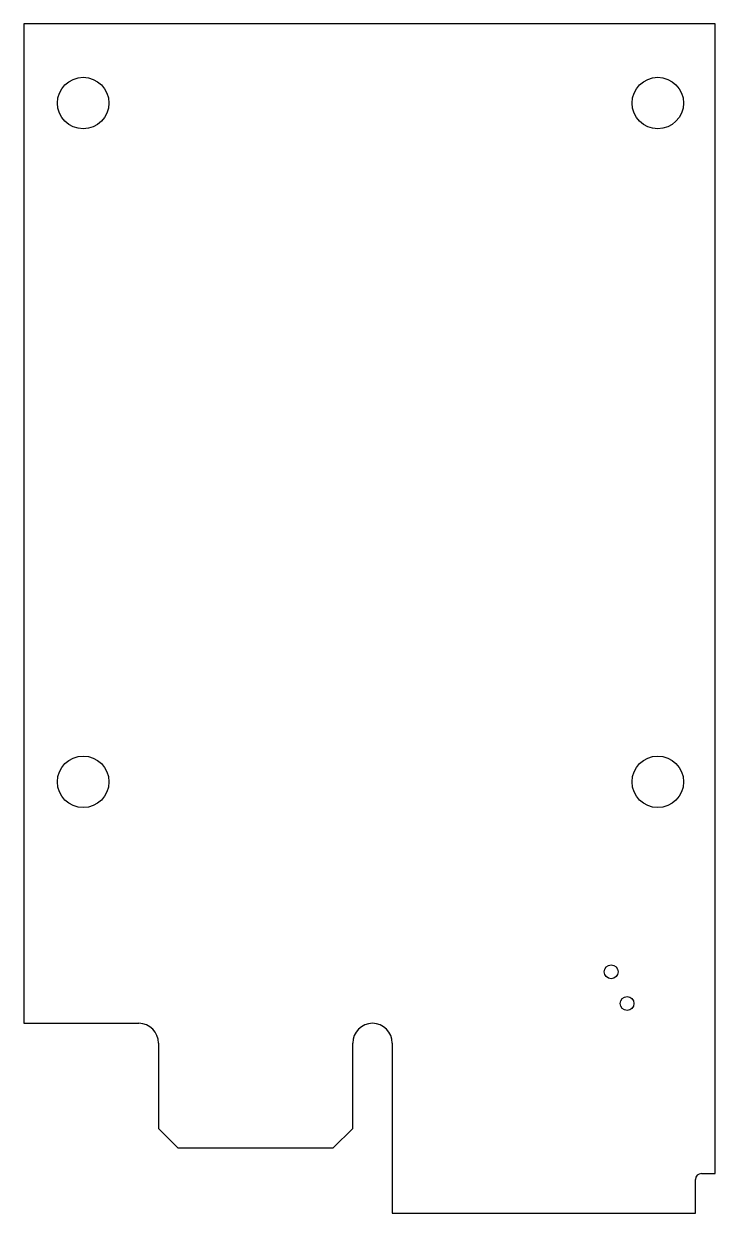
# Model space of a CAD drawing. Header units: inches. Extents: x -1.75 to 0, y 0 to 3.
import ezdxf

# ---------------------------------------------------------------- set-up
doc = ezdxf.new("R2010")
doc.units = ezdxf.units.IN
doc.header["$MEASUREMENT"] = 0

msp = doc.modelspace()

# ---------------------------------------------------------------- linework, layer by layer
at = {"color": 7, "linetype": 'Continuous'}
for p, q in [((0, 3), (-1.745, 3)), ((-1.745, 3), (-1.745, 0.479)), ((0, 0.1), (0, 3)), ((-1.745, 0.479), (-1.4549, 0.479)), ((-1.4049, 0.429), (-1.4049, 0.214)), ((-0.9149, 0.214), (-0.9149, 0.429)), ((-0.8149, 0.429), (-0.8149, 0)), ((-1.4049, 0.214), (-1.3559, 0.165)), ((-0.9639, 0.165), (-0.9149, 0.214)), ((-1.3559, 0.165), (-0.9639, 0.165)), ((-0.035, 0.1), (0, 0.1)), ((-0.05, 0), (-0.05, 0.085)), ((-0.8149, 0), (-0.05, 0))]:
    msp.add_line(p, q, dxfattribs=at)
for centre, radius in [((-1.595, 2.8), 0.065), ((-0.145, 2.8), 0.065), ((-1.595, 1.088), 0.065), ((-0.145, 1.088), 0.065), ((-0.2625, 0.609), 0.0175), ((-0.2225, 0.529), 0.0175)]:
    msp.add_circle(centre, radius, dxfattribs=at)
for centre, radius, start, end in [((-1.4549, 0.429), 0.05, 0, 90), ((-0.8649, 0.429), 0.05, 0, 180), ((-0.035, 0.085), 0.015, 90, 180)]:
    msp.add_arc(centre, radius, start, end, dxfattribs=at)

doc.saveas('drawing.dxf')
